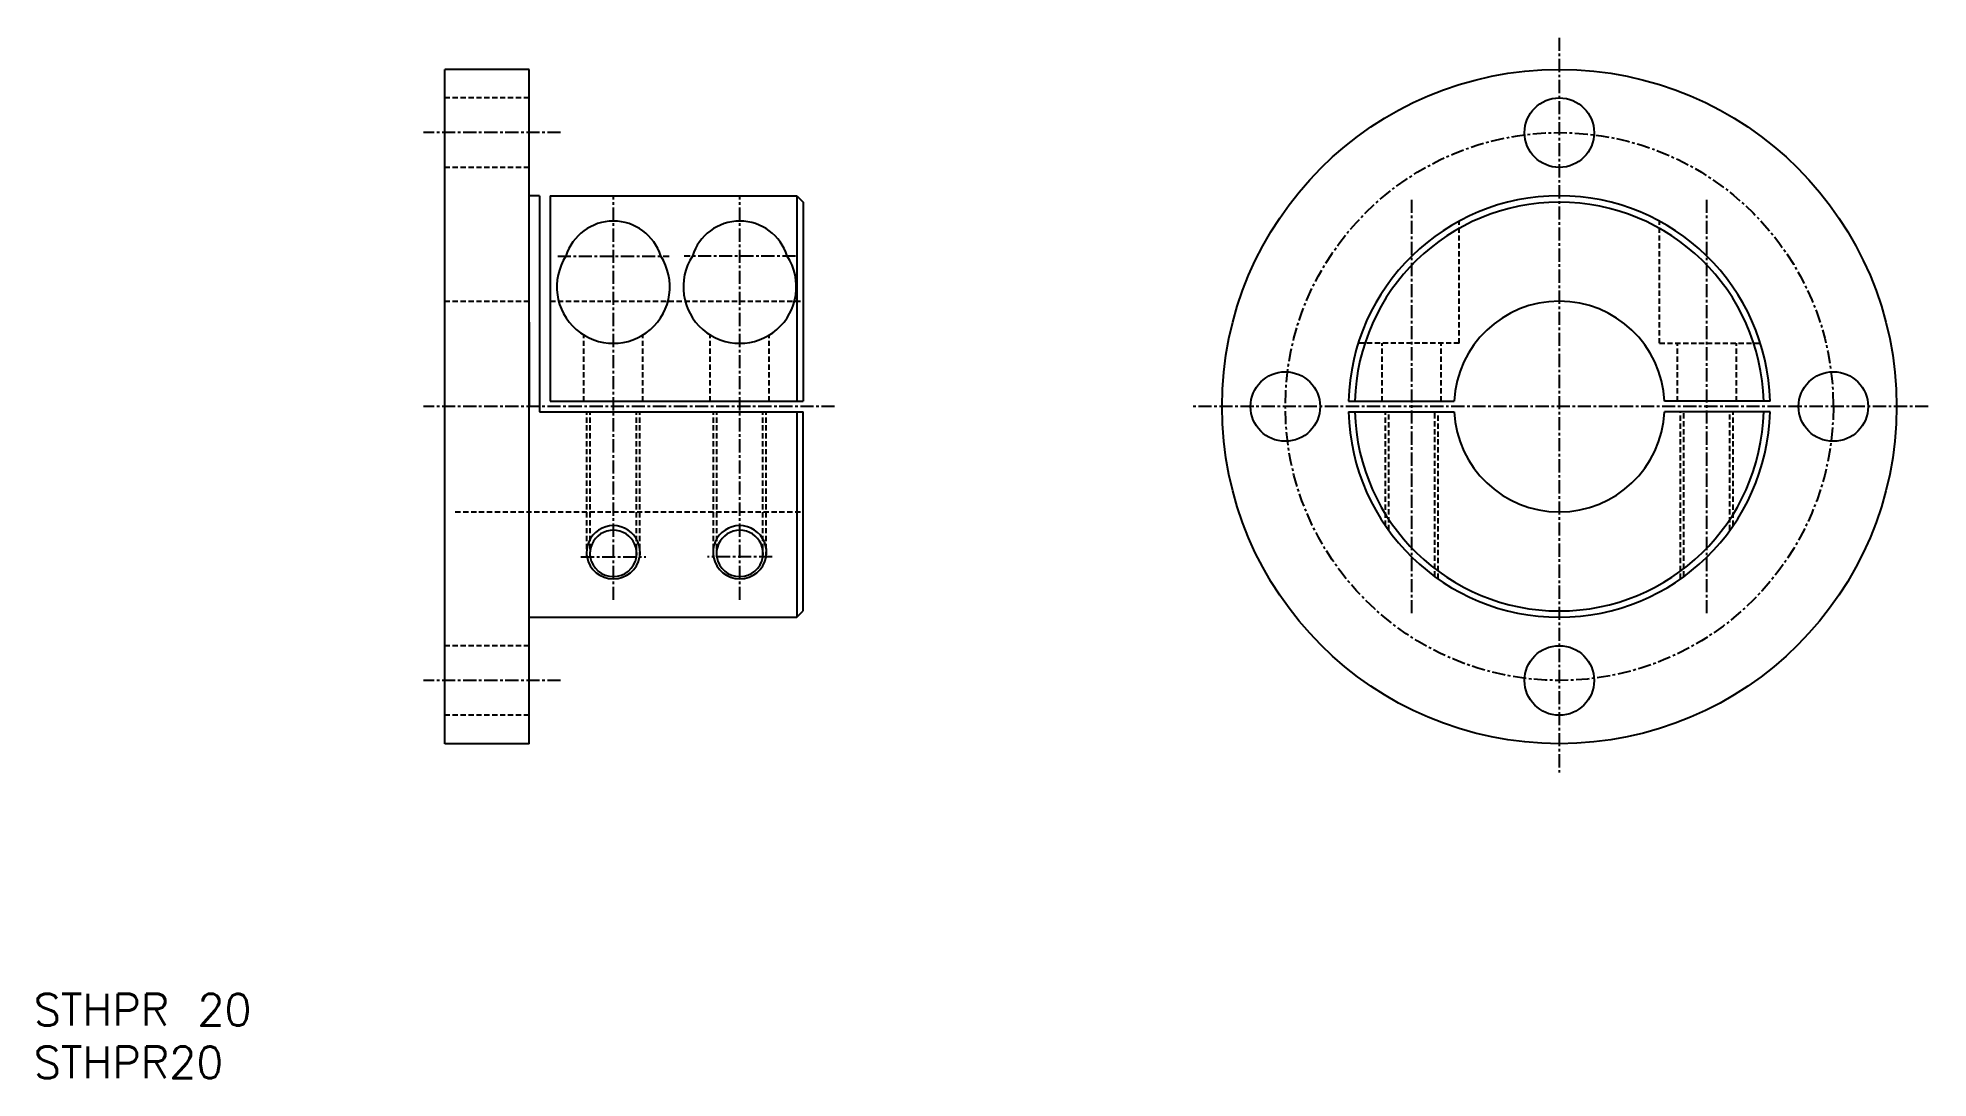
# Model space of a CAD drawing. Extents: x 39 to 218, y 41 to 140.
import ezdxf
from ezdxf.enums import TextEntityAlignment as Align

# ---------------------------------------------------------------- set-up
doc = ezdxf.new("R2010")
doc.units = 0
doc.linetypes.add('CENTER', pattern=[2, 1.25, -0.25, 0.25, -0.25])
doc.linetypes.add('DASHED', pattern=[0.75, 0.5, -0.25])
doc.layers.get('0').update_dxf_attribs({"linetype": 'CONTINUOUS'})
doc.layers.add('CENTER', color=1, linetype='CENTER')
doc.styles.get("Standard").update_dxf_attribs({"font": 'txt.shx', "bigfont": 'bigfont.shx'})

msp = doc.modelspace()

# ---------------------------------------------------------------- linework, layer by layer
at = {"color": 7, "linetype": 'CONTINUOUS'}
for p, q in [((77.74, 73), (77.74, 137)), ((85.74, 137), (77.74, 137)), ((85.74, 73), (85.74, 137)), ((86.74, 125), (85.74, 125)), ((86.74, 125), (86.74, 104.5)), ((87.74, 125), (87.74, 105.5)), ((87.74, 125), (111.14, 125)), ((111.14, 125), (111.14, 105.5)), ((111.14, 125), (111.74, 124.4)), ((111.74, 124.4), (111.74, 105.5)), ((85.74, 113), (85.74, 105)), ((85.74, 97), (85.74, 105)), ((86.74, 104.5), (111.74, 104.5)), ((87.74, 105.5), (111.74, 105.5)), ((111.14, 104.5), (111.14, 85)), ((111.74, 85.6), (111.74, 104.5)), ((163.51, 105.5), (173.51, 105.5)), ((163.51, 104.5), (173.51, 104.5)), ((203.49, 105.5), (193.49, 105.5)), ((203.49, 104.5), (193.49, 104.5)), ((85.74, 85), (111.14, 85)), ((111.14, 85), (111.74, 85.6)), ((85.74, 73), (77.74, 73))]:
    msp.add_line(p, q, dxfattribs=at)
at = {"color": 3, "linetype": 'DASHED'}
for p, q in [((85.74, 134.3), (77.74, 134.3)), ((85.74, 127.7), (77.74, 127.7)), ((174, 111), (174, 122.6)), ((193, 111), (193, 122.6)), ((77.74, 115), (85.74, 115)), ((87.74, 115), (111.74, 115)), ((90.94, 105.5), (90.94, 111.79)), ((96.54, 105.5), (96.54, 111.79)), ((102.94, 105.5), (102.94, 111.79)), ((108.54, 105.5), (108.54, 111.79)), ((174, 111), (164.42, 111)), ((166.7, 105.5), (166.7, 111)), ((172.3, 105.5), (172.3, 111)), ((193, 111), (202.58, 111)), ((194.7, 105.5), (194.7, 111)), ((200.3, 105.5), (200.3, 111)), ((91.24, 90.72), (91.24, 104.5)), ((91.55, 90.72), (91.55, 104.5)), ((95.94, 90.72), (95.94, 104.5)), ((96.24, 90.72), (96.24, 104.5)), ((103.24, 90.72), (103.24, 104.5)), ((103.55, 90.72), (103.55, 104.5)), ((107.94, 90.72), (107.94, 104.5)), ((108.24, 90.72), (108.24, 104.5)), ((167, 93.7), (167, 104.5)), ((167.31, 93.26), (167.31, 104.5)), ((171.69, 88.86), (171.69, 104.5)), ((172, 88.64), (172, 104.5)), ((195, 88.64), (195, 104.5)), ((195.31, 88.86), (195.31, 104.5)), ((199.69, 93.26), (199.69, 104.5)), ((200, 93.7), (200, 104.5)), ((78.74, 95), (111.74, 95)), ((85.74, 82.3), (77.74, 82.3)), ((85.74, 75.7), (77.74, 75.7))]:
    msp.add_line(p, q, dxfattribs=at)
at = {"color": 7, "linetype": 'CONTINUOUS'}
for centre, radius in [((183.5, 105), 32), ((183.5, 131), 3.3), ((157.5, 105), 3.3), ((209.5, 105), 3.3), ((183.5, 79), 3.3)]:
    msp.add_circle(centre, radius, dxfattribs=at)
for centre, radius, start, end in [((183.5, 105), 20, 1.4325, 178.5675), ((183.5, 105), 19.4, 1.4769, 178.5231), ((93.74, 117.89), 4.71, 17.2136, 162.7864), ((105.74, 117.89), 4.71, 17.2136, 162.7864), ((93.74, 116.36), 5.36, 147.0297, 32.9703), ((105.74, 116.36), 5.36, 147.0297, 32.9703), ((183.5, 105), 10, 2.866, 177.134), ((183.5, 105), 20, 181.4325, 358.5675), ((183.5, 105), 19.4, 181.4769, 358.5231), ((183.5, 105), 10, 182.866, 357.134), ((93.74, 91.04), 2.22, 351.5088, 188.4912), ((105.74, 91.04), 2.22, 351.5088, 188.4912), ((93.74, 91.08), 2.22, 189.3929, 350.6071), ((105.74, 91.08), 2.22, 189.3929, 350.6071)]:
    msp.add_arc(centre, radius, start, end, dxfattribs=at)
at = {"color": 3, "linetype": 'CONTINUOUS'}
for centre, start, end in [((93.74, 91.16), 349.9845, 190.0155), ((105.74, 91.16), 349.9845, 190.0155), ((93.74, 91.18), 190.4734, 349.5266), ((105.74, 91.18), 190.4734, 349.5266)]:
    msp.add_arc(centre, 2.54, start, end, dxfattribs=at)
at = {"layer": 'CENTER', "color": 1, "linetype": 'CENTER'}
for p, q in [((183.5, 140), (183.5, 70)), ((88.74, 131), (75.74, 131)), ((93.74, 86.64), (93.74, 125)), ((105.74, 86.64), (105.74, 125)), ((169.5, 85.38), (169.5, 124.62)), ((197.5, 85.38), (197.5, 124.62)), ((88.46, 119.28), (99.03, 119.28)), ((111.03, 119.28), (100.46, 119.28)), ((114.74, 105), (75.74, 105)), ((218.5, 105), (148.5, 105)), ((90.67, 90.72), (96.82, 90.72)), ((108.82, 90.72), (102.67, 90.72)), ((88.74, 79), (75.74, 79))]:
    msp.add_line(p, q, dxfattribs=at)
msp.add_circle((183.5, 105), 26, dxfattribs=at)

# ---------------------------------------------------------------- texts
at = {"color": 7, "linetype": 'CONTINUOUS'}
for s, p in [('STHPR 20', (38.74, 47.75)), ('STHPR20', (38.74, 42.75))]:
    msp.add_text(s, height=3, dxfattribs=at).set_placement(p, align=Align.MIDDLE_LEFT)

doc.saveas('drawing.dxf')
